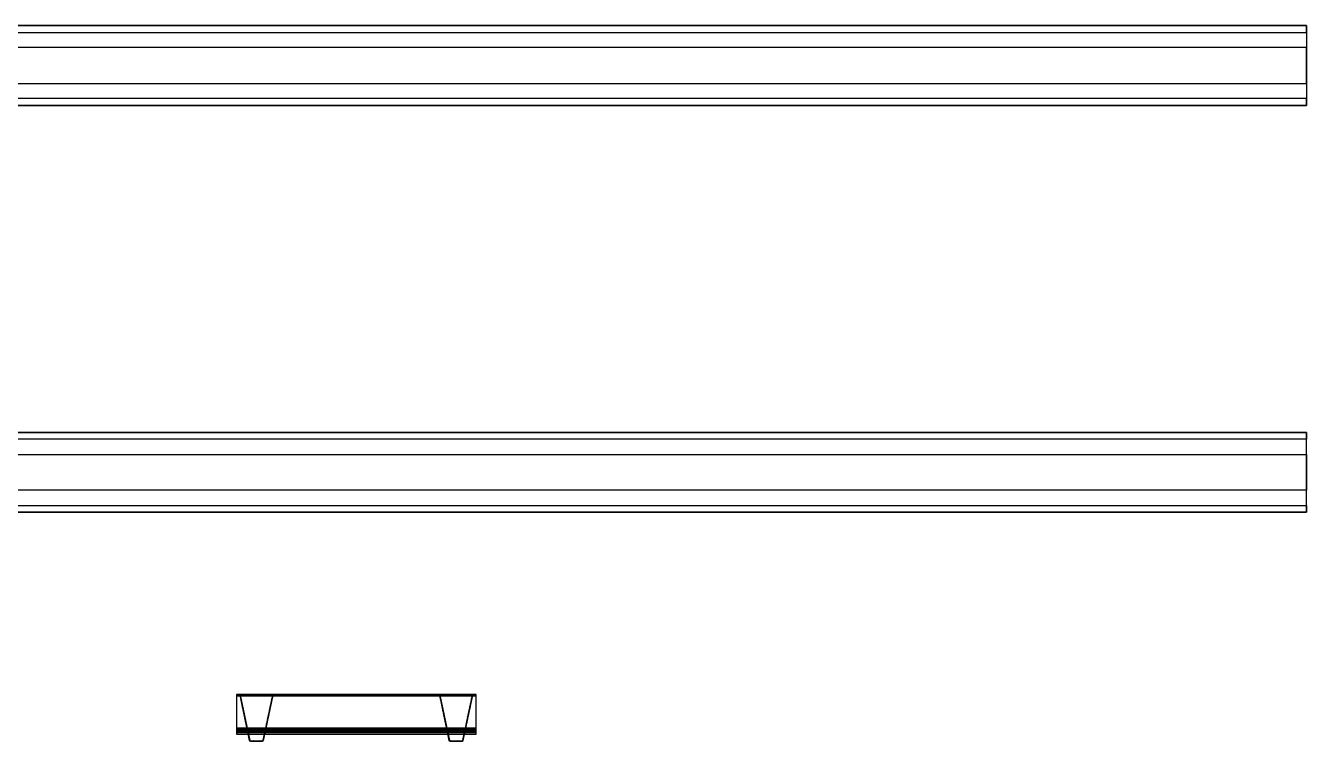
# Model space of a CAD drawing. Header units: millimetres. Extents: x -244126 to 368105, y -173968 to 259060.
# Drawn here: x -16628 to -15025, y 33508 to 34405 of the extents above; entities that cross this region are included whole.
import ezdxf

# ---------------------------------------------------------------- set-up
doc = ezdxf.new("R2010")
doc.units = ezdxf.units.MM
doc.header["$MEASUREMENT"] = 0
doc.layers.add('000 - H A T C H', color=8, linetype='Continuous')
doc.layers.add('001 - ASCESSORIES', color=1, linetype='Continuous')

# ---------------------------------------------------------------- blocks, each defined once
blk = doc.blocks.new('*U1778')
at = {"color": 0}
blk.add_wipeout([(2500, -22.5), (0, -22.5), (0, 22.5), (2500, 22.5)], dxfattribs=at).dxf.layer = '001 - ASCESSORIES'
blk.add_wipeout([(0, 50), (0, -50), (2500, -50), (2500, 50)], dxfattribs=at).dxf.layer = '001 - ASCESSORIES'
at = {"layer": '001 - ASCESSORIES', "color": 0}
for points in [[(0, 50), (0, -50), (2500, -50), (2500, 50)], [(0, 41.5), (0, -41.5), (2500, -41.5), (2500, 41.5)], [(2500, -22.5), (0, -22.5), (0, 22.5), (2500, 22.5)]]:
    blk.add_lwpolyline(points, close=True, dxfattribs=at)
at = {"layer": '001 - ASCESSORIES', "color": 3}
for points in [[(0, 50), (2500, 50), (2500, 41.5), (0, 41.5)], [(0, -41.5), (2500, -41.5), (2500, -50), (0, -50)]]:
    blk.add_lwpolyline(points, close=True, dxfattribs=at)
blk = doc.blocks.new('000 - ASSCESSORIES_FAMELINE_AL.C-CARRIER_FOR_70Z_CUT_VIEW')
at = {"layer": '000 - H A T C H'}
h = blk.add_hatch(dxfattribs=at)
h.set_pattern_fill('ANSI32', color=8, scale=5, angle=180)
h.set_pattern_definition([(225, (54313.8923, 62869.9666), (1.325825215, -1.325825215), []), (225, (54313.0084, 62869.9666), (1.325825215, -1.325825215), [])])
edge = h.paths.add_edge_path()
edge.add_line((0.9, 0), (0.9, -7.6))
edge.add_arc((1.4, -7.6), 0.45, 180, 258)
edge.add_line((1.3, -8), (57.8, -20.1))
edge.add_line((57.8, -20.1), (57.7, -20.9))
edge.add_line((57.7, -20.9), (1.1, -8.9))
edge.add_arc((1.4, -7.6), 1.35, 180, 258, ccw=False)
edge.add_line((0, -7.6), (0, 0))
edge.add_line((0, 0), (0, 7.6))
edge.add_arc((1.4, 7.6), 1.35, 102, 180, ccw=False)
edge.add_line((1.1, 8.9), (57.7, 20.9))
edge.add_line((57.7, 20.9), (57.8, 20.1))
edge.add_line((57.8, 20.1), (1.3, 8))
edge.add_arc((1.4, 7.6), 0.45, 102, 180)
edge.add_line((0.9, 7.6), (0.9, 0))
at = {"layer": '001 - ASCESSORIES', "color": 0, "linetype": 'Continuous', "lineweight": 15}
blk.add_lwpolyline([(0.9, 0), (0.9, -7.6, 0.354119), (1.3, -8), (57.8, -20.1), (57.7, -20.9), (1.1, -8.9, -0.354119), (0, -7.6), (0, 0), (0, 7.6, -0.354119), (1.1, 8.9), (57.7, 20.9), (57.8, 20.1), (1.3, 8, 0.354119), (0.9, 7.6)], format="xyb", close=True, dxfattribs=at)
blk = doc.blocks.new('*U1729')
at = {"color": 8}
for p, q in [((175.4, 150), (175.4, -150)), ((175.4, 150), (175.4, -150)), ((175.5, 150), (175.5, -150)), ((175.7, 150), (175.7, -150)), ((175.8, 150), (175.8, -150)), ((176.1, 150), (176.1, -150)), ((176.3, 150), (176.3, -150)), ((176.6, 150), (176.6, -150)), ((177.2, 150), (177.2, -150)), ((217.1, 150), (217.1, -150)), ((217.2, 150), (217.2, -150)), ((217.3, 150), (217.3, -150)), ((217.4, 150), (217.4, -150)), ((217.6, 150), (217.6, -150)), ((217.9, 150), (217.9, -150)), ((218.1, 150), (218.1, -150)), ((218.4, 150), (218.4, -150)), ((219.1, 150), (219.1, -150)), ((220.3, 150), (220.3, -150)), ((221.5, 150), (221.5, -150)), ((221.8, 150), (221.8, -150)), ((222.2, 150), (222.2, -150)), ((222.5, 150), (222.5, -150)), ((222.8, 150), (222.8, -150))]:
    blk.add_line(p, q, dxfattribs=at)
at = {"color": 3}
blk.add_lwpolyline([(225.1, -150), (175.4, -150), (175.4, 150), (225.1, 150)], close=True, dxfattribs=at)
at = {"layer": '001 - ASCESSORIES', "rotation": 180}
for p in [(234.1, 125), (234.1, -125)]:
    blk.add_blockref('000 - ASSCESSORIES_FAMELINE_AL.C-CARRIER_FOR_70Z_CUT_VIEW', p, dxfattribs=at)

msp = doc.modelspace()

# ---------------------------------------------------------------- block references
at = {"color": 2, "xscale": -1}
for name, p, rotation in [('*U1778', (-17524.52001, 34354.69311), 180), ('*U1729', (-16214.07801, 33742.11815), 90)]:
    msp.add_blockref(name, p, dxfattribs=dict(at, rotation=rotation))
at = {"color": 2}
msp.add_blockref('*U1778', (-17524.52001, 33845.06218), dxfattribs=at)

doc.saveas('drawing.dxf')
